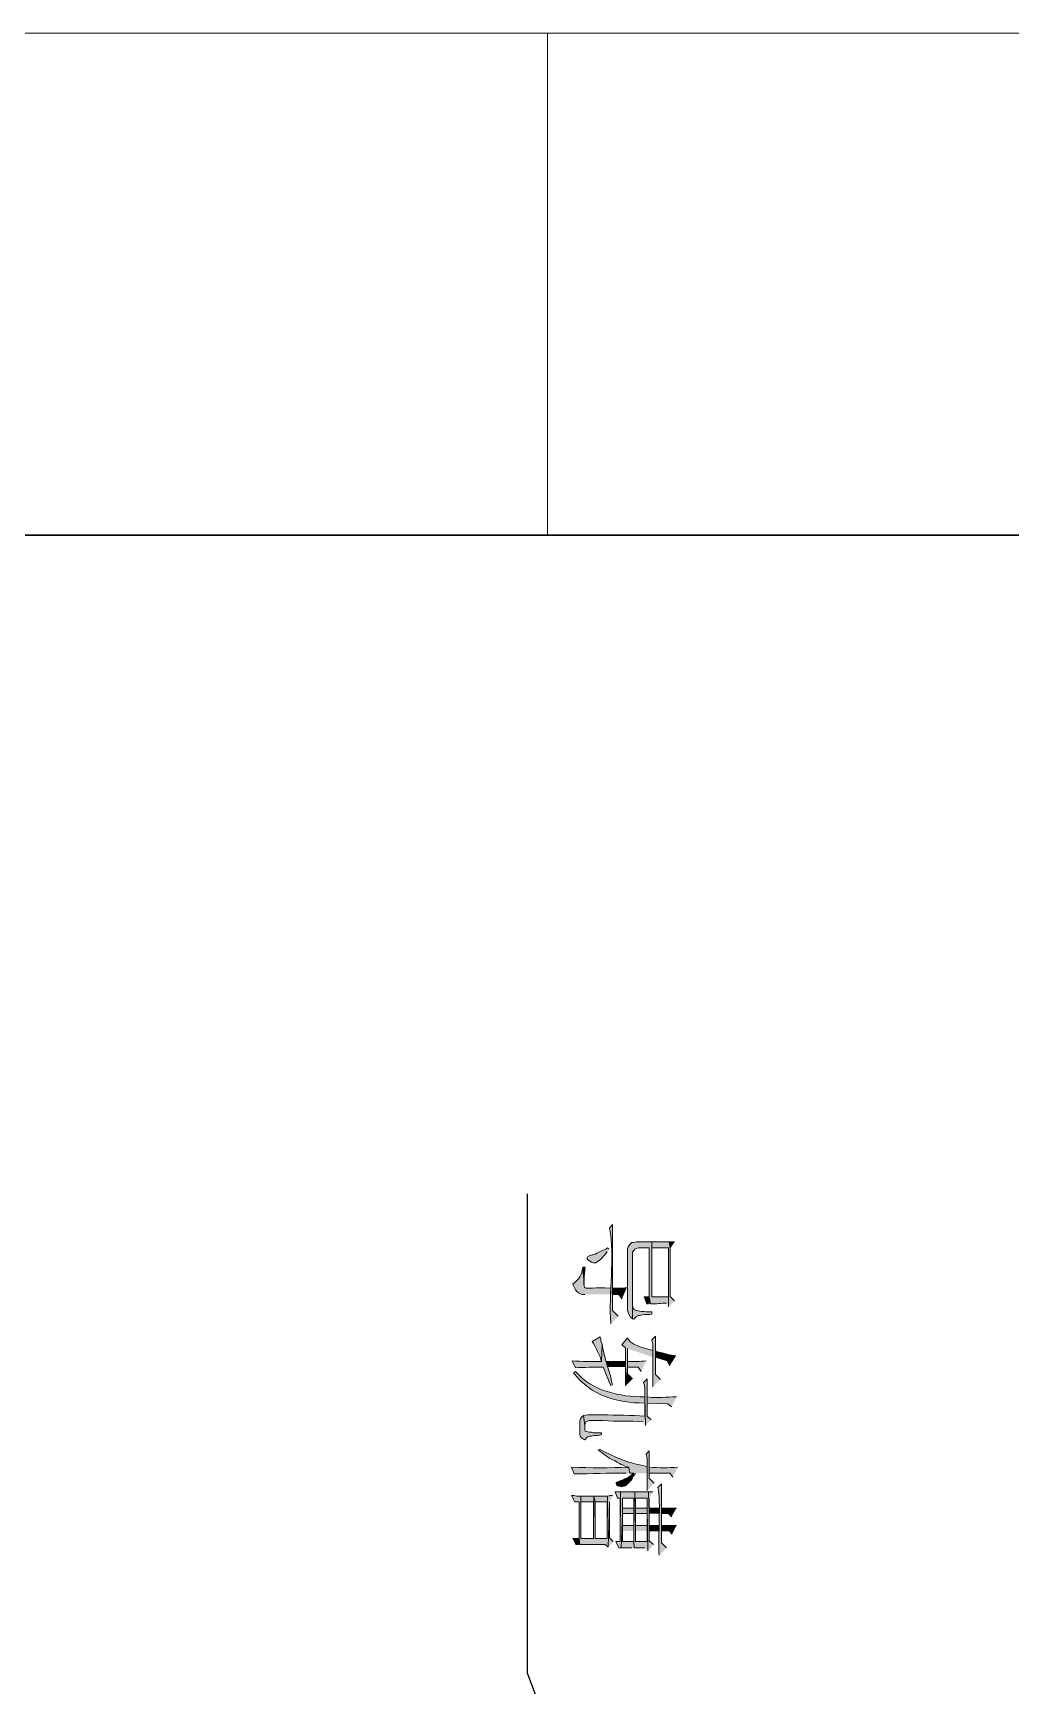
# Model space of a CAD drawing. Header units: inches. Extents: x 3 to 207, y 6 to 294.
# Drawn here: x 36.5 to 69.9, y 237.5 to 293.9 of the extents above; entities that cross this region are included whole.
import ezdxf

# ---------------------------------------------------------------- set-up
doc = ezdxf.new("R2010")
doc.units = ezdxf.units.IN
doc.header["$MEASUREMENT"] = 0
doc.layers.add('图层 1', color=7, linetype='Continuous')

msp = doc.modelspace()

# ---------------------------------------------------------------- hatches: boundary and pattern name
at = {"layer": '图层 1', "true_color": 0xffffff}
h = msp.add_hatch(color=7, dxfattribs=at)
edge = h.paths.add_edge_path()
edge.add_spline(control_points=[(56.473, 250.134), (56.473, 250.134), (56.282, 250.324), (56.282, 250.324), (56.282, 250.324), (56.282, 253.266), (56.282, 253.266), (56.282, 253.266), (56.176, 253.139), (56.176, 253.139), (56.369, 252.147), (56.145, 250.924), (56.219, 249.879)], knot_values=[0, 0, 0, 0, 0.352778, 0.352778, 0.352778, 0.705556, 0.705556, 0.705556, 1.058333, 1.058333, 1.058333, 1.411111, 1.411111, 1.411111, 1.411111], degree=3, periodic=0)
edge.add_line((56.219, 249.879), (56.473, 250.134))
h = msp.add_hatch(color=7, dxfattribs=at)
edge = h.paths.add_edge_path()
edge.add_spline(control_points=[(58.187, 250.451), (58.187, 250.451), (58.187, 250.79), (58.187, 250.79), (58.187, 250.79), (57.616, 250.79), (57.616, 250.79), (57.616, 250.79), (57.616, 252.674), (57.616, 252.674), (57.616, 252.674), (57.086, 252.674), (57.086, 252.674), (57.086, 252.674), (57.002, 252.652), (57.002, 252.652), (57.002, 252.652), (56.938, 252.652), (56.938, 252.652), (56.938, 252.652), (56.854, 252.568), (56.854, 252.568), (56.854, 252.568), (56.811, 252.504), (56.811, 252.504), (56.811, 252.504), (56.79, 252.441), (56.79, 252.441), (56.79, 252.441), (56.79, 250.345), (56.79, 250.345), (56.824, 250.238), (56.847, 250.103), (56.959, 250.049), (56.959, 250.049), (56.959, 252.314), (56.959, 252.314), (56.959, 252.314), (57.002, 252.377), (57.002, 252.377), (57.002, 252.377), (57.044, 252.42), (57.044, 252.42), (57.044, 252.42), (57.086, 252.441), (57.086, 252.441), (57.086, 252.441), (57.171, 252.462), (57.171, 252.462), (57.171, 252.462), (57.531, 252.462), (57.531, 252.462), (57.531, 252.462), (57.531, 250.79), (57.531, 250.79), (57.531, 250.79), (57.573, 250.557), (57.573, 250.557), (57.802, 250.543), (57.917, 250.581), (58.124, 250.578)], knot_values=[0, 0, 0, 0, 0.352778, 0.352778, 0.352778, 0.705556, 0.705556, 0.705556, 1.058333, 1.058333, 1.058333, 1.411111, 1.411111, 1.411111, 1.763889, 1.763889, 1.763889, 2.116667, 2.116667, 2.116667, 2.469444, 2.469444, 2.469444, 2.822222, 2.822222, 2.822222, 3.175, 3.175, 3.175, 3.527778, 3.527778, 3.527778, 3.880556, 3.880556, 3.880556, 4.233333, 4.233333, 4.233333, 4.586111, 4.586111, 4.586111, 4.938889, 4.938889, 4.938889, 5.291667, 5.291667, 5.291667, 5.644444, 5.644444, 5.644444, 5.997222, 5.997222, 5.997222, 6.35, 6.35, 6.35, 6.702778, 6.702778, 6.702778, 7.055556, 7.055556, 7.055556, 7.055556], degree=3, periodic=0)
edge.add_line((58.124, 250.578), (58.187, 250.451))
h = msp.add_hatch(color=7, dxfattribs=at)
edge = h.paths.add_edge_path()
edge.add_spline(control_points=[(58.399, 250.663), (58.399, 250.663), (58.251, 250.811), (58.251, 250.811), (58.251, 250.811), (58.251, 252.441), (58.251, 252.441), (58.251, 252.441), (58.208, 252.674), (58.208, 252.674), (58.011, 252.674), (57.813, 252.674), (57.616, 252.674), (57.616, 252.674), (57.616, 252.462), (57.616, 252.462), (57.616, 252.462), (58.187, 252.462), (58.187, 252.462), (58.187, 252.462), (58.187, 250.451), (58.187, 250.451)], knot_values=[0, 0, 0, 0, 0.352778, 0.352778, 0.352778, 0.705556, 0.705556, 0.705556, 1.058333, 1.058333, 1.058333, 1.411111, 1.411111, 1.411111, 1.763889, 1.763889, 1.763889, 2.116667, 2.116667, 2.116667, 2.469444, 2.469444, 2.469444, 2.469444], degree=3, periodic=0)
edge.add_line((58.187, 250.451), (58.399, 250.663))
for points in [[(58.399, 252.674), (58.208, 252.674), (58.251, 252.441)], [(57.573, 250.557), (57.531, 250.79), (57.362, 250.79), (57.446, 250.557), (57.51, 250.557)], [(57.912, 247.975), (57.743, 248.144), (57.743, 249.456), (57.616, 249.329), (57.637, 249.266), (57.658, 249.181), (57.658, 247.721)], [(56.727, 248.398), (56.727, 248.588), (56.07, 248.588), (56.113, 248.398)], [(56.959, 247.996), (56.79, 248.165), (56.79, 248.398), (56.727, 247.763)], [(57.594, 246.599), (57.467, 246.726), (57.467, 247.996), (57.341, 247.869), (57.362, 247.805), (57.383, 247.721), (57.383, 247.382), (57.404, 246.408)], [(57.7, 244.44), (57.531, 244.609), (57.531, 245.54), (57.425, 245.434), (57.467, 245.286), (57.467, 244.186)], [(56.557, 244.143), (56.367, 244.143), (56.452, 243.932), (56.536, 243.932), (56.536, 242.45)], [(57.658, 244.143), (57.51, 244.143), (57.531, 243.403), (57.531, 243.932)], [(56.303, 242.45), (56.176, 242.577), (56.176, 243.805), (56.134, 242.259)], [(57.002, 243.593), (56.621, 243.593), (56.621, 243.932), (56.621, 243.403), (57.002, 243.403), (57.002, 243)], [(57.002, 242.81), (57.002, 243.593), (57.002, 243), (56.621, 243), (56.621, 242.81)], [(57.467, 242.81), (57.467, 243), (57.065, 243), (57.065, 243.932), (57.065, 242.81)], [(57.467, 243.593), (57.065, 243.593), (57.065, 243.403), (57.467, 243.403), (57.467, 242.45)], [(57.87, 243.403), (57.87, 243.593), (57.531, 243.593), (57.531, 243.932), (57.531, 243.403)], [(55.16, 242.344), (55.139, 242.556), (54.928, 242.556), (55.033, 242.344), (55.118, 242.344)]]:
    msp.add_hatch(color=7, dxfattribs=at).paths.add_polyline_path(points)
h = msp.add_hatch(color=7, dxfattribs=at)
edge = h.paths.add_edge_path()
edge.add_spline(control_points=[(56.155, 252.42), (56.155, 252.42), (56.113, 252.462), (56.113, 252.462), (55.946, 252.353), (55.829, 252.332), (55.689, 252.25), (55.689, 252.25), (55.605, 252.229), (55.605, 252.229), (55.605, 252.229), (55.584, 252.229), (55.584, 252.229), (55.584, 252.229), (55.478, 252.187), (55.478, 252.187), (55.478, 252.187), (55.436, 252.165), (55.436, 252.165), (55.436, 252.165), (55.414, 252.123), (55.414, 252.123), (55.414, 252.123), (55.414, 252.081), (55.414, 252.081), (55.414, 252.081), (55.436, 252.06), (55.436, 252.06), (55.436, 252.06), (55.562, 251.975), (55.562, 251.975), (55.562, 251.975), (55.626, 251.954), (55.626, 251.954), (55.626, 251.954), (55.711, 251.954), (55.711, 251.954), (55.882, 252.06), (55.976, 252.169), (56.092, 252.335)], knot_values=[0, 0, 0, 0, 0.352778, 0.352778, 0.352778, 0.705556, 0.705556, 0.705556, 1.058333, 1.058333, 1.058333, 1.411111, 1.411111, 1.411111, 1.763889, 1.763889, 1.763889, 2.116667, 2.116667, 2.116667, 2.469444, 2.469444, 2.469444, 2.822222, 2.822222, 2.822222, 3.175, 3.175, 3.175, 3.527778, 3.527778, 3.527778, 3.880556, 3.880556, 3.880556, 4.233333, 4.233333, 4.233333, 4.586111, 4.586111, 4.586111, 4.586111], degree=3, periodic=0)
edge.add_line((56.092, 252.335), (56.155, 252.42))
h = msp.add_hatch(color=7, dxfattribs=at)
edge = h.paths.add_edge_path()
edge.add_spline(control_points=[(57.616, 250.197), (57.616, 250.197), (57.616, 250.282), (57.616, 250.282), (57.52, 250.278), (57.197, 250.295), (57.108, 250.324), (57.108, 250.324), (57.086, 250.324), (57.086, 250.324), (57.086, 250.324), (57.023, 250.366), (57.023, 250.366), (57.023, 250.366), (56.981, 250.409), (56.981, 250.409), (56.981, 250.409), (56.959, 250.493), (56.959, 250.493), (56.959, 250.493), (56.959, 252.229), (56.959, 252.229), (56.959, 252.229), (56.959, 250.049), (56.959, 250.049), (56.959, 250.049), (57.002, 250.028), (57.002, 250.028), (57.002, 250.028), (57.086, 250.112), (57.086, 250.112), (57.086, 250.112), (57.171, 250.155), (57.171, 250.155), (57.171, 250.155), (57.214, 250.155), (57.214, 250.155), (57.325, 250.193), (57.453, 250.2), (57.573, 250.197)], knot_values=[0, 0, 0, 0, 0.352778, 0.352778, 0.352778, 0.705556, 0.705556, 0.705556, 1.058333, 1.058333, 1.058333, 1.411111, 1.411111, 1.411111, 1.763889, 1.763889, 1.763889, 2.116667, 2.116667, 2.116667, 2.469444, 2.469444, 2.469444, 2.822222, 2.822222, 2.822222, 3.175, 3.175, 3.175, 3.527778, 3.527778, 3.527778, 3.880556, 3.880556, 3.880556, 4.233333, 4.233333, 4.233333, 4.586111, 4.586111, 4.586111, 4.586111], degree=3, periodic=0)
edge.add_line((57.573, 250.197), (57.616, 250.197))
h = msp.add_hatch(color=7, dxfattribs=at)
edge = h.paths.add_edge_path()
edge.add_spline(control_points=[(56.219, 250.874), (56.219, 250.874), (56.219, 251.086), (56.219, 251.086), (55.044, 251.163), (55.387, 250.818), (55.266, 251.806), (55.228, 251.546), (55.147, 251.381), (54.928, 251.234), (54.97, 251.057), (55.122, 250.847), (55.33, 250.874)], knot_values=[0, 0, 0, 0, 0.352778, 0.352778, 0.352778, 0.705556, 0.705556, 0.705556, 1.058333, 1.058333, 1.058333, 1.411111, 1.411111, 1.411111, 1.411111], degree=3, periodic=0)
edge.add_line((55.33, 250.874), (56.219, 250.874))
h = msp.add_hatch(color=7, dxfattribs=at)
edge = h.paths.add_edge_path()
edge.add_spline(control_points=[(55.351, 251.806), (55.351, 251.806), (55.266, 251.806), (55.266, 251.806), (55.266, 251.806), (55.308, 251.213), (55.308, 251.213), (55.302, 251.406), (55.317, 251.574), (55.351, 251.763)], knot_values=[0, 0, 0, 0, 0.352778, 0.352778, 0.352778, 0.705556, 0.705556, 0.705556, 1.058333, 1.058333, 1.058333, 1.058333], degree=3, periodic=0)
edge.add_line((55.351, 251.763), (55.351, 251.806))
h = msp.add_hatch(color=7, dxfattribs=at)
edge = h.paths.add_edge_path()
edge.add_spline(control_points=[(56.769, 251.107), (56.567, 251.077), (56.486, 251.087), (56.282, 251.086), (56.282, 251.086), (56.282, 250.874), (56.282, 250.874), (56.282, 250.874), (56.494, 250.874), (56.494, 250.874), (56.494, 250.874), (56.6, 250.726), (56.6, 250.726)], knot_values=[0, 0, 0, 0, 0.352778, 0.352778, 0.352778, 0.705556, 0.705556, 0.705556, 1.058333, 1.058333, 1.058333, 1.411111, 1.411111, 1.411111, 1.411111], degree=3, periodic=0)
edge.add_line((56.6, 250.726), (56.769, 251.107))
h = msp.add_hatch(color=7, dxfattribs=at)
edge = h.paths.add_edge_path()
edge.add_spline(control_points=[(56.282, 247.784), (56.213, 248.132), (55.982, 248.798), (55.922, 249.181), (55.922, 249.181), (55.901, 248.588), (55.901, 248.588), (55.567, 248.581), (55.237, 248.595), (54.906, 248.609), (54.906, 248.609), (55.012, 248.377), (55.012, 248.377), (55.341, 248.383), (55.621, 248.411), (55.965, 248.398), (55.965, 248.398), (56.219, 247.763), (56.219, 247.763)], knot_values=[0, 0, 0, 0, 0.352778, 0.352778, 0.352778, 0.705556, 0.705556, 0.705556, 1.058333, 1.058333, 1.058333, 1.411111, 1.411111, 1.411111, 1.763889, 1.763889, 1.763889, 2.116667, 2.116667, 2.116667, 2.116667], degree=3, periodic=0)
edge.add_line((56.219, 247.763), (56.282, 247.784))
h = msp.add_hatch(color=7, dxfattribs=at)
edge = h.paths.add_edge_path()
edge.add_spline(control_points=[(55.922, 249.181), (55.843, 249.358), (55.911, 249.35), (55.859, 249.435), (55.859, 249.435), (55.584, 249.266), (55.584, 249.266), (55.69, 249.113), (55.873, 248.765), (55.901, 248.588)], knot_values=[0, 0, 0, 0, 0.352778, 0.352778, 0.352778, 0.705556, 0.705556, 0.705556, 1.058333, 1.058333, 1.058333, 1.058333], degree=3, periodic=0)
edge.add_line((55.901, 248.588), (55.922, 249.181))
h = msp.add_hatch(color=7, dxfattribs=at)
edge = h.paths.add_edge_path()
edge.add_spline(control_points=[(57.658, 248.737), (57.658, 248.737), (57.658, 248.969), (57.658, 248.969), (57.482, 249.013), (57.3, 249.059), (57.129, 249.118), (57.129, 249.118), (57.108, 249.139), (57.108, 249.139), (57.108, 249.139), (57.002, 249.181), (57.002, 249.181), (57.002, 249.181), (56.875, 249.266), (56.875, 249.266), (56.875, 249.266), (56.833, 249.329), (56.833, 249.329), (56.833, 249.329), (56.79, 249.372), (56.79, 249.372), (56.79, 249.372), (56.79, 249.393), (56.79, 249.393), (56.79, 249.393), (56.6, 249.16), (56.6, 249.16), (56.6, 249.16), (56.727, 249.054), (56.727, 249.054), (56.727, 249.054), (56.727, 247.763), (56.727, 247.763), (56.727, 247.763), (56.79, 248.398), (56.79, 248.398), (56.79, 248.398), (56.79, 249.033), (56.79, 249.033)], knot_values=[0, 0, 0, 0, 0.352778, 0.352778, 0.352778, 0.705556, 0.705556, 0.705556, 1.058333, 1.058333, 1.058333, 1.411111, 1.411111, 1.411111, 1.763889, 1.763889, 1.763889, 2.116667, 2.116667, 2.116667, 2.469444, 2.469444, 2.469444, 2.822222, 2.822222, 2.822222, 3.175, 3.175, 3.175, 3.527778, 3.527778, 3.527778, 3.880556, 3.880556, 3.880556, 4.233333, 4.233333, 4.233333, 4.586111, 4.586111, 4.586111, 4.586111], degree=3, periodic=0)
edge.add_line((56.79, 249.033), (57.658, 248.737))
h = msp.add_hatch(color=7, dxfattribs=at)
edge = h.paths.add_edge_path()
edge.add_spline(control_points=[(57.425, 248.609), (57.191, 248.596), (57.036, 248.579), (56.79, 248.588), (56.79, 248.588), (56.79, 249.033), (56.79, 249.033), (56.79, 249.033), (56.79, 248.398), (56.79, 248.398), (56.79, 248.398), (57.15, 248.398), (57.15, 248.398), (57.15, 248.398), (57.256, 248.25), (57.256, 248.25)], knot_values=[0, 0, 0, 0, 0.352778, 0.352778, 0.352778, 0.705556, 0.705556, 0.705556, 1.058333, 1.058333, 1.058333, 1.411111, 1.411111, 1.411111, 1.763889, 1.763889, 1.763889, 1.763889], degree=3, periodic=0)
edge.add_line((57.256, 248.25), (57.425, 248.609))
h = msp.add_hatch(color=7, dxfattribs=at)
edge = h.paths.add_edge_path()
edge.add_spline(control_points=[(58.441, 248.779), (58.342, 248.791), (58.241, 248.808), (58.145, 248.842), (58.145, 248.842), (57.975, 248.885), (57.975, 248.885), (57.975, 248.885), (57.764, 248.927), (57.764, 248.927), (57.764, 248.927), (57.743, 248.948), (57.743, 248.948), (57.743, 248.948), (57.743, 248.737), (57.743, 248.737), (57.743, 248.737), (58.145, 248.609), (58.145, 248.609), (58.145, 248.609), (58.23, 248.44), (58.23, 248.44)], knot_values=[0, 0, 0, 0, 0.352778, 0.352778, 0.352778, 0.705556, 0.705556, 0.705556, 1.058333, 1.058333, 1.058333, 1.411111, 1.411111, 1.411111, 1.763889, 1.763889, 1.763889, 2.116667, 2.116667, 2.116667, 2.469444, 2.469444, 2.469444, 2.469444], degree=3, periodic=0)
edge.add_line((58.23, 248.44), (58.441, 248.779))
h = msp.add_hatch(color=7, dxfattribs=at)
edge = h.paths.add_edge_path()
edge.add_spline(control_points=[(57.383, 247.382), (56.532, 247.383), (55.594, 247.576), (55.012, 248.25), (55.012, 248.25), (54.949, 248.207), (54.949, 248.207), (55.567, 247.406), (56.406, 247.183), (57.383, 247.17), (57.383, 247.17), (57.383, 246.726), (57.383, 246.726)], knot_values=[0, 0, 0, 0, 0.352778, 0.352778, 0.352778, 0.705556, 0.705556, 0.705556, 1.058333, 1.058333, 1.058333, 1.411111, 1.411111, 1.411111, 1.411111], degree=3, periodic=0)
edge.add_line((57.383, 246.726), (57.383, 247.382))
h = msp.add_hatch(color=7, dxfattribs=at)
edge = h.paths.add_edge_path()
edge.add_spline(control_points=[(57.404, 246.408), (57.404, 246.408), (57.383, 247.382), (57.383, 247.382), (57.383, 247.382), (57.383, 246.726), (57.383, 246.726), (56.936, 246.754), (56.398, 246.763), (55.944, 246.768), (55.771, 246.756), (55.446, 246.792), (55.287, 246.747), (55.287, 246.747), (55.33, 246.408), (55.33, 246.408), (55.33, 246.408), (55.351, 246.472), (55.351, 246.472), (55.351, 246.472), (55.372, 246.535), (55.372, 246.535), (55.534, 246.587), (55.422, 246.578), (55.584, 246.578), (55.711, 246.578), (55.838, 246.578), (55.965, 246.578), (56.414, 246.533), (56.849, 246.574), (57.319, 246.535)], knot_values=[0, 0, 0, 0, 0.352778, 0.352778, 0.352778, 0.705556, 0.705556, 0.705556, 1.058333, 1.058333, 1.058333, 1.411111, 1.411111, 1.411111, 1.763889, 1.763889, 1.763889, 2.116667, 2.116667, 2.116667, 2.469444, 2.469444, 2.469444, 2.822222, 2.822222, 2.822222, 3.175, 3.175, 3.175, 3.527778, 3.527778, 3.527778, 3.527778], degree=3, periodic=0)
edge.add_line((57.319, 246.535), (57.404, 246.408))
h = msp.add_hatch(color=7, dxfattribs=at)
edge = h.paths.add_edge_path()
edge.add_spline(control_points=[(58.462, 247.382), (58.096, 247.386), (57.86, 247.328), (57.467, 247.382), (57.467, 247.382), (57.467, 247.17), (57.467, 247.17), (57.467, 247.17), (58.166, 247.149), (58.166, 247.149), (58.166, 247.149), (58.293, 247.043), (58.293, 247.043)], knot_values=[0, 0, 0, 0, 0.352778, 0.352778, 0.352778, 0.705556, 0.705556, 0.705556, 1.058333, 1.058333, 1.058333, 1.411111, 1.411111, 1.411111, 1.411111], degree=3, periodic=0)
edge.add_line((58.293, 247.043), (58.462, 247.382))
h = msp.add_hatch(color=7, dxfattribs=at)
edge = h.paths.add_edge_path()
edge.add_spline(control_points=[(55.901, 246.091), (55.901, 246.091), (55.901, 246.154), (55.901, 246.154), (55.901, 246.154), (55.626, 246.154), (55.626, 246.154), (55.626, 246.154), (55.562, 246.175), (55.562, 246.175), (55.562, 246.175), (55.478, 246.175), (55.478, 246.175), (55.478, 246.175), (55.351, 246.218), (55.351, 246.218), (55.351, 246.218), (55.33, 246.281), (55.33, 246.281), (55.33, 246.281), (55.33, 246.408), (55.33, 246.408), (55.33, 246.408), (55.287, 246.747), (55.287, 246.747), (55.19, 246.665), (55.166, 246.609), (55.16, 246.472), (55.16, 246.472), (55.16, 246.112), (55.16, 246.112), (55.16, 246.112), (55.181, 246.048), (55.181, 246.048), (55.181, 246.048), (55.224, 245.985), (55.224, 245.985), (55.224, 245.985), (55.287, 245.943), (55.287, 245.943), (55.287, 245.943), (55.33, 245.921), (55.33, 245.921), (55.33, 245.921), (55.414, 246.006), (55.414, 246.006), (55.414, 246.006), (55.499, 246.048), (55.499, 246.048), (55.499, 246.048), (55.562, 246.048), (55.562, 246.048), (55.562, 246.048), (55.647, 246.07), (55.647, 246.07), (55.647, 246.07), (55.795, 246.07), (55.795, 246.07), (55.795, 246.07), (55.88, 246.091), (55.88, 246.091)], knot_values=[0, 0, 0, 0, 0.352778, 0.352778, 0.352778, 0.705556, 0.705556, 0.705556, 1.058333, 1.058333, 1.058333, 1.411111, 1.411111, 1.411111, 1.763889, 1.763889, 1.763889, 2.116667, 2.116667, 2.116667, 2.469444, 2.469444, 2.469444, 2.822222, 2.822222, 2.822222, 3.175, 3.175, 3.175, 3.527778, 3.527778, 3.527778, 3.880556, 3.880556, 3.880556, 4.233333, 4.233333, 4.233333, 4.586111, 4.586111, 4.586111, 4.938889, 4.938889, 4.938889, 5.291667, 5.291667, 5.291667, 5.644444, 5.644444, 5.644444, 5.997222, 5.997222, 5.997222, 6.35, 6.35, 6.35, 6.702778, 6.702778, 6.702778, 7.055556, 7.055556, 7.055556, 7.055556], degree=3, periodic=0)
edge.add_line((55.88, 246.091), (55.901, 246.091))
h = msp.add_hatch(color=7, dxfattribs=at)
edge = h.paths.add_edge_path()
edge.add_spline(control_points=[(57.467, 244.778), (57.467, 244.778), (57.467, 245.011), (57.467, 245.011), (56.884, 245.105), (56.381, 245.312), (55.859, 245.583), (55.859, 245.583), (55.859, 245.604), (55.859, 245.604), (55.859, 245.604), (55.795, 245.562), (55.795, 245.562), (55.977, 245.454), (56.111, 245.309), (56.303, 245.223), (56.303, 245.223), (56.367, 245.202), (56.367, 245.202), (56.367, 245.202), (56.43, 245.159), (56.43, 245.159), (56.43, 245.159), (56.515, 245.117), (56.515, 245.117), (56.515, 245.117), (56.578, 245.075), (56.578, 245.075), (56.578, 245.075), (56.642, 245.054), (56.642, 245.054), (56.642, 245.054), (56.727, 245.011), (56.727, 245.011), (56.727, 245.011), (56.811, 244.99), (56.811, 244.99), (56.811, 244.99), (56.833, 244.969), (56.833, 244.969), (56.833, 244.969), (56.875, 244.778), (56.875, 244.778), (56.875, 244.778), (57.002, 244.778), (57.002, 244.778), (57.002, 244.778), (57.023, 244.694), (57.023, 244.694), (57.023, 244.694), (57.065, 244.778), (57.065, 244.778)], knot_values=[0, 0, 0, 0, 0.352778, 0.352778, 0.352778, 0.705556, 0.705556, 0.705556, 1.058333, 1.058333, 1.058333, 1.411111, 1.411111, 1.411111, 1.763889, 1.763889, 1.763889, 2.116667, 2.116667, 2.116667, 2.469444, 2.469444, 2.469444, 2.822222, 2.822222, 2.822222, 3.175, 3.175, 3.175, 3.527778, 3.527778, 3.527778, 3.880556, 3.880556, 3.880556, 4.233333, 4.233333, 4.233333, 4.586111, 4.586111, 4.586111, 4.938889, 4.938889, 4.938889, 5.291667, 5.291667, 5.291667, 5.644444, 5.644444, 5.644444, 5.997222, 5.997222, 5.997222, 5.997222], degree=3, periodic=0)
edge.add_line((57.065, 244.778), (57.467, 244.778))
h = msp.add_hatch(color=7, dxfattribs=at)
edge = h.paths.add_edge_path()
edge.add_spline(control_points=[(56.875, 244.778), (56.875, 244.778), (56.833, 244.969), (56.833, 244.969), (56.178, 244.976), (55.534, 244.951), (54.885, 244.99), (54.885, 244.99), (54.97, 244.757), (54.97, 244.757), (55.563, 244.76), (56.151, 244.794), (56.748, 244.778)], knot_values=[0, 0, 0, 0, 0.352778, 0.352778, 0.352778, 0.705556, 0.705556, 0.705556, 1.058333, 1.058333, 1.058333, 1.411111, 1.411111, 1.411111, 1.411111], degree=3, periodic=0)
edge.add_line((56.748, 244.778), (56.875, 244.778))
h = msp.add_hatch(color=7, dxfattribs=at)
edge = h.paths.add_edge_path()
edge.add_spline(control_points=[(57.023, 244.694), (57.023, 244.694), (57.002, 244.778), (57.002, 244.778), (56.718, 244.548), (56.682, 244.596), (56.409, 244.461), (56.409, 244.461), (56.409, 244.419), (56.409, 244.419), (56.409, 244.419), (56.43, 244.376), (56.43, 244.376), (56.43, 244.376), (56.452, 244.355), (56.452, 244.355), (56.452, 244.355), (56.515, 244.334), (56.515, 244.334), (56.515, 244.334), (56.578, 244.313), (56.578, 244.313), (56.578, 244.313), (56.663, 244.334), (56.663, 244.334), (56.663, 244.334), (56.727, 244.355), (56.727, 244.355), (56.727, 244.355), (56.917, 244.546), (56.917, 244.546), (56.917, 244.546), (56.959, 244.609), (56.959, 244.609)], knot_values=[0, 0, 0, 0, 0.352778, 0.352778, 0.352778, 0.705556, 0.705556, 0.705556, 1.058333, 1.058333, 1.058333, 1.411111, 1.411111, 1.411111, 1.763889, 1.763889, 1.763889, 2.116667, 2.116667, 2.116667, 2.469444, 2.469444, 2.469444, 2.822222, 2.822222, 2.822222, 3.175, 3.175, 3.175, 3.527778, 3.527778, 3.527778, 3.880556, 3.880556, 3.880556, 3.880556], degree=3, periodic=0)
edge.add_line((56.959, 244.609), (57.023, 244.694))
h = msp.add_hatch(color=7, dxfattribs=at)
edge = h.paths.add_edge_path()
edge.add_spline(control_points=[(58.505, 244.99), (58.179, 244.95), (57.864, 244.976), (57.531, 244.969), (57.531, 244.969), (57.531, 244.778), (57.531, 244.778), (57.531, 244.778), (58.23, 244.778), (58.23, 244.778), (58.23, 244.778), (58.335, 244.651), (58.335, 244.651)], knot_values=[0, 0, 0, 0, 0.352778, 0.352778, 0.352778, 0.705556, 0.705556, 0.705556, 1.058333, 1.058333, 1.058333, 1.411111, 1.411111, 1.411111, 1.411111], degree=3, periodic=0)
edge.add_line((58.335, 244.651), (58.505, 244.99))
h = msp.add_hatch(color=7, dxfattribs=at)
edge = h.paths.add_edge_path()
edge.add_spline(control_points=[(57.489, 242.133), (57.489, 242.133), (57.467, 243.593), (57.467, 243.593), (57.467, 243.593), (57.467, 242.45), (57.467, 242.45), (57.467, 242.45), (57.065, 242.45), (57.065, 242.45), (57.065, 242.45), (57.065, 242.81), (57.065, 242.81), (57.065, 242.81), (57.044, 244.143), (57.044, 244.143), (56.882, 244.143), (56.72, 244.143), (56.557, 244.143), (56.557, 244.143), (56.536, 242.45), (56.536, 242.45), (56.536, 242.45), (56.388, 242.45), (56.388, 242.45), (56.388, 242.45), (56.494, 242.238), (56.494, 242.238), (56.494, 242.238), (56.578, 242.238), (56.578, 242.238), (56.578, 242.238), (56.621, 243.403), (56.621, 243.403), (56.621, 243.403), (56.621, 243.932), (56.621, 243.932), (56.621, 243.932), (57.002, 243.932), (57.002, 243.932), (57.002, 243.932), (57.002, 242.45), (57.002, 242.45), (57.002, 242.45), (57.023, 242.238), (57.023, 242.238), (57.023, 242.238), (57.383, 242.238), (57.383, 242.238)], knot_values=[0, 0, 0, 0, 0.352778, 0.352778, 0.352778, 0.705556, 0.705556, 0.705556, 1.058333, 1.058333, 1.058333, 1.411111, 1.411111, 1.411111, 1.763889, 1.763889, 1.763889, 2.116667, 2.116667, 2.116667, 2.469444, 2.469444, 2.469444, 2.822222, 2.822222, 2.822222, 3.175, 3.175, 3.175, 3.527778, 3.527778, 3.527778, 3.880556, 3.880556, 3.880556, 4.233333, 4.233333, 4.233333, 4.586111, 4.586111, 4.586111, 4.938889, 4.938889, 4.938889, 5.291667, 5.291667, 5.291667, 5.644444, 5.644444, 5.644444, 5.644444], degree=3, periodic=0)
edge.add_line((57.383, 242.238), (57.489, 242.133))
h = msp.add_hatch(color=7, dxfattribs=at)
edge = h.paths.add_edge_path()
edge.add_spline(control_points=[(57.679, 242.344), (57.679, 242.344), (57.531, 242.471), (57.531, 242.471), (57.531, 242.471), (57.531, 243.403), (57.531, 243.403), (57.531, 243.403), (57.51, 244.143), (57.51, 244.143), (57.355, 244.143), (57.199, 244.143), (57.044, 244.143), (57.044, 244.143), (57.065, 242.81), (57.065, 242.81), (57.065, 242.81), (57.065, 243.932), (57.065, 243.932), (57.065, 243.932), (57.467, 243.932), (57.467, 243.932), (57.467, 243.932), (57.467, 243.593), (57.467, 243.593), (57.467, 243.593), (57.489, 242.133), (57.489, 242.133)], knot_values=[0, 0, 0, 0, 0.352778, 0.352778, 0.352778, 0.705556, 0.705556, 0.705556, 1.058333, 1.058333, 1.058333, 1.411111, 1.411111, 1.411111, 1.763889, 1.763889, 1.763889, 2.116667, 2.116667, 2.116667, 2.469444, 2.469444, 2.469444, 2.822222, 2.822222, 2.822222, 3.175, 3.175, 3.175, 3.175], degree=3, periodic=0)
edge.add_line((57.489, 242.133), (57.679, 242.344))
h = msp.add_hatch(color=7, dxfattribs=at)
edge = h.paths.add_edge_path()
edge.add_spline(control_points=[(58.124, 242.238), (58.124, 242.238), (57.954, 242.408), (57.954, 242.408), (57.954, 242.408), (57.954, 244.419), (57.954, 244.419), (57.954, 244.419), (57.827, 244.292), (57.827, 244.292), (57.94, 243.866), (57.819, 242.429), (57.87, 241.984)], knot_values=[0, 0, 0, 0, 0.352778, 0.352778, 0.352778, 0.705556, 0.705556, 0.705556, 1.058333, 1.058333, 1.058333, 1.411111, 1.411111, 1.411111, 1.411111], degree=3, periodic=0)
edge.add_line((57.87, 241.984), (58.124, 242.238))
h = msp.add_hatch(color=7, dxfattribs=at)
edge = h.paths.add_edge_path()
edge.add_spline(control_points=[(56.282, 244.016), (56.282, 244.016), (56.197, 244.016), (56.197, 244.016), (56.197, 244.016), (56.113, 243.995), (56.113, 243.995), (56.113, 243.995), (56.092, 242.556), (56.092, 242.556), (56.092, 242.556), (55.689, 242.556), (55.689, 242.556), (55.689, 242.556), (55.689, 243.805), (55.689, 243.805), (55.689, 243.805), (55.647, 243.995), (55.647, 243.995), (55.647, 243.995), (55.626, 242.556), (55.626, 242.556), (55.626, 242.556), (55.203, 242.556), (55.203, 242.556), (55.203, 242.556), (55.203, 243.995), (55.203, 243.995), (55.203, 243.995), (55.055, 243.995), (55.055, 243.995), (55.055, 243.995), (54.97, 244.016), (54.97, 244.016), (54.97, 244.016), (54.885, 244.016), (54.885, 244.016), (54.885, 244.016), (54.991, 243.805), (54.991, 243.805), (54.991, 243.805), (55.139, 243.805), (55.139, 243.805), (55.139, 243.805), (55.139, 242.556), (55.139, 242.556), (55.139, 242.556), (55.16, 242.344), (55.16, 242.344), (55.28, 242.344), (55.4, 242.344), (55.52, 242.344), (55.52, 242.344), (56.028, 242.344), (56.028, 242.344), (56.028, 242.344), (56.134, 242.259), (56.134, 242.259), (56.134, 242.259), (56.176, 243.805), (56.176, 243.805)], knot_values=[0, 0, 0, 0, 0.352778, 0.352778, 0.352778, 0.705556, 0.705556, 0.705556, 1.058333, 1.058333, 1.058333, 1.411111, 1.411111, 1.411111, 1.763889, 1.763889, 1.763889, 2.116667, 2.116667, 2.116667, 2.469444, 2.469444, 2.469444, 2.822222, 2.822222, 2.822222, 3.175, 3.175, 3.175, 3.527778, 3.527778, 3.527778, 3.880556, 3.880556, 3.880556, 4.233333, 4.233333, 4.233333, 4.586111, 4.586111, 4.586111, 4.938889, 4.938889, 4.938889, 5.291667, 5.291667, 5.291667, 5.644444, 5.644444, 5.644444, 5.997222, 5.997222, 5.997222, 6.35, 6.35, 6.35, 6.702778, 6.702778, 6.702778, 7.055556, 7.055556, 7.055556, 7.055556], degree=3, periodic=0)
edge.add_line((56.176, 243.805), (56.282, 244.016))
h = msp.add_hatch(color=7, dxfattribs=at)
edge = h.paths.add_edge_path()
edge.add_spline(control_points=[(55.647, 243.995), (55.499, 243.995), (55.351, 243.995), (55.203, 243.995), (55.203, 243.995), (55.203, 243.805), (55.203, 243.805), (55.203, 243.805), (55.626, 243.805), (55.626, 243.805), (55.626, 243.805), (55.626, 242.556), (55.626, 242.556)], knot_values=[0, 0, 0, 0, 0.352778, 0.352778, 0.352778, 0.705556, 0.705556, 0.705556, 1.058333, 1.058333, 1.058333, 1.411111, 1.411111, 1.411111, 1.411111], degree=3, periodic=0)
edge.add_line((55.626, 242.556), (55.647, 243.995))
h = msp.add_hatch(color=7, dxfattribs=at)
edge = h.paths.add_edge_path()
edge.add_spline(control_points=[(56.113, 243.995), (55.958, 243.995), (55.802, 243.995), (55.647, 243.995), (55.647, 243.995), (55.689, 243.805), (55.689, 243.805), (55.689, 243.805), (56.092, 243.805), (56.092, 243.805), (56.092, 243.805), (56.092, 242.556), (56.092, 242.556)], knot_values=[0, 0, 0, 0, 0.352778, 0.352778, 0.352778, 0.705556, 0.705556, 0.705556, 1.058333, 1.058333, 1.058333, 1.411111, 1.411111, 1.411111, 1.411111], degree=3, periodic=0)
edge.add_line((56.092, 242.556), (56.113, 243.995))
h = msp.add_hatch(color=7, dxfattribs=at)
edge = h.paths.add_edge_path()
edge.add_spline(control_points=[(58.462, 243.593), (58.293, 243.593), (58.124, 243.593), (57.954, 243.593), (57.954, 243.593), (57.954, 243.403), (57.954, 243.403), (57.954, 243.403), (58.187, 243.403), (58.187, 243.403), (58.187, 243.403), (58.293, 243.297), (58.293, 243.297)], knot_values=[0, 0, 0, 0, 0.352778, 0.352778, 0.352778, 0.705556, 0.705556, 0.705556, 1.058333, 1.058333, 1.058333, 1.411111, 1.411111, 1.411111, 1.411111], degree=3, periodic=0)
edge.add_line((58.293, 243.297), (58.462, 243.593))
h = msp.add_hatch(color=7, dxfattribs=at)
edge = h.paths.add_edge_path()
edge.add_spline(control_points=[(57.023, 242.238), (57.023, 242.238), (57.002, 242.45), (57.002, 242.45), (57.002, 242.45), (56.621, 242.45), (56.621, 242.45), (56.621, 242.45), (56.621, 243.403), (56.621, 243.403), (56.621, 243.403), (56.578, 242.238), (56.578, 242.238), (56.699, 242.238), (56.818, 242.238), (56.938, 242.238)], knot_values=[0, 0, 0, 0, 0.352778, 0.352778, 0.352778, 0.705556, 0.705556, 0.705556, 1.058333, 1.058333, 1.058333, 1.411111, 1.411111, 1.411111, 1.763889, 1.763889, 1.763889, 1.763889], degree=3, periodic=0)
edge.add_line((56.938, 242.238), (57.023, 242.238))
h = msp.add_hatch(color=7, dxfattribs=at)
h.dxf.hatch_style = 2
h.paths.add_polyline_path([(57.531, 242.81), (57.87, 242.81), (57.87, 243), (57.531, 243)])
h = msp.add_hatch(color=7, dxfattribs=at)
edge = h.paths.add_edge_path()
edge.add_spline(control_points=[(58.462, 243), (58.293, 243), (58.124, 243), (57.954, 243), (57.954, 243), (57.954, 242.81), (57.954, 242.81), (57.954, 242.81), (58.208, 242.81), (58.208, 242.81), (58.208, 242.81), (58.314, 242.704), (58.314, 242.704)], knot_values=[0, 0, 0, 0, 0.352778, 0.352778, 0.352778, 0.705556, 0.705556, 0.705556, 1.058333, 1.058333, 1.058333, 1.411111, 1.411111, 1.411111, 1.411111], degree=3, periodic=0)
edge.add_line((58.314, 242.704), (58.462, 243))

# ---------------------------------------------------------------- linework, layer by layer
at = {"layer": '图层 1', "color": 7, "lineweight": 15, "true_color": 0xffffff}
for points in [[(206.777, 5.934), (206.777, 293.885), (3.154, 293.885)], [(54.06, 276.761), (54.06, 293.885)]]:
    msp.add_lwpolyline(points, dxfattribs=at)
at = {"layer": '图层 1', "color": 7, "lineweight": 30, "true_color": 0xffffff}
msp.add_lwpolyline([(6.562, 276.761), (203.369, 276.761), (203.369, 9.342)], dxfattribs=at)
at = {"layer": '图层 1', "color": 7, "lineweight": 25, "true_color": 0xffffff}
msp.add_lwpolyline([(69.046, 196.18), (53.382, 237.963), (53.382, 254.303)], dxfattribs=at)
at = {"layer": '图层 1', "lineweight": 0}
for points in [[(58.399, 252.674), (58.208, 252.674), (58.251, 252.441)], [(57.573, 250.557), (57.531, 250.79), (57.362, 250.79), (57.446, 250.557), (57.51, 250.557)], [(57.912, 247.975), (57.743, 248.144), (57.743, 249.456), (57.616, 249.329), (57.637, 249.266), (57.658, 249.181), (57.658, 247.721)], [(56.727, 248.398), (56.727, 248.588), (56.07, 248.588), (56.113, 248.398)], [(56.959, 247.996), (56.79, 248.165), (56.79, 248.398), (56.727, 247.763)], [(57.594, 246.599), (57.467, 246.726), (57.467, 247.996), (57.341, 247.869), (57.362, 247.805), (57.383, 247.721), (57.383, 247.382), (57.404, 246.408)], [(57.7, 244.44), (57.531, 244.609), (57.531, 245.54), (57.425, 245.434), (57.467, 245.286), (57.467, 244.186)], [(56.557, 244.143), (56.367, 244.143), (56.452, 243.932), (56.536, 243.932), (56.536, 242.45)], [(57.658, 244.143), (57.51, 244.143), (57.531, 243.403), (57.531, 243.932)], [(56.303, 242.45), (56.176, 242.577), (56.176, 243.805), (56.134, 242.259)], [(57.002, 243.593), (56.621, 243.593), (56.621, 243.932), (56.621, 243.403), (57.002, 243.403), (57.002, 243)], [(57.002, 242.81), (57.002, 243.593), (57.002, 243), (56.621, 243), (56.621, 242.81)], [(57.467, 242.81), (57.467, 243), (57.065, 243), (57.065, 243.932), (57.065, 242.81)], [(57.467, 243.593), (57.065, 243.593), (57.065, 243.403), (57.467, 243.403), (57.467, 242.45)], [(57.87, 243.403), (57.87, 243.593), (57.531, 243.593), (57.531, 243.932), (57.531, 243.403)], [(57.531, 242.81), (57.87, 242.81), (57.87, 243), (57.531, 243), (57.531, 242.81)], [(55.16, 242.344), (55.139, 242.556), (54.928, 242.556), (55.033, 242.344), (55.118, 242.344)]]:
    msp.add_lwpolyline(points, dxfattribs=at)
for points, knots in [([(56.473, 250.134), (56.473, 250.134), (56.282, 250.324), (56.282, 250.324), (56.282, 250.324), (56.282, 253.266), (56.282, 253.266), (56.282, 253.266), (56.176, 253.139), (56.176, 253.139), (56.369, 252.147), (56.145, 250.924), (56.219, 249.879)], [0, 0, 0, 0, 1, 1, 1, 2, 2, 2, 3, 3, 3, 4, 4, 4, 4]), ([(58.187, 250.451), (58.187, 250.451), (58.187, 250.79), (58.187, 250.79), (58.187, 250.79), (57.616, 250.79), (57.616, 250.79), (57.616, 250.79), (57.616, 252.674), (57.616, 252.674), (57.616, 252.674), (57.086, 252.674), (57.086, 252.674), (57.086, 252.674), (57.002, 252.652), (57.002, 252.652), (57.002, 252.652), (56.938, 252.652), (56.938, 252.652), (56.938, 252.652), (56.854, 252.568), (56.854, 252.568), (56.854, 252.568), (56.811, 252.504), (56.811, 252.504), (56.811, 252.504), (56.79, 252.441), (56.79, 252.441), (56.79, 252.441), (56.79, 250.345), (56.79, 250.345), (56.824, 250.238), (56.847, 250.103), (56.959, 250.049), (56.959, 250.049), (56.959, 252.314), (56.959, 252.314), (56.959, 252.314), (57.002, 252.377), (57.002, 252.377), (57.002, 252.377), (57.044, 252.42), (57.044, 252.42), (57.044, 252.42), (57.086, 252.441), (57.086, 252.441), (57.086, 252.441), (57.171, 252.462), (57.171, 252.462), (57.171, 252.462), (57.531, 252.462), (57.531, 252.462), (57.531, 252.462), (57.531, 250.79), (57.531, 250.79), (57.531, 250.79), (57.573, 250.557), (57.573, 250.557), (57.802, 250.543), (57.917, 250.581), (58.124, 250.578)], [0, 0, 0, 0, 1, 1, 1, 2, 2, 2, 3, 3, 3, 4, 4, 4, 5, 5, 5, 6, 6, 6, 7, 7, 7, 8, 8, 8, 9, 9, 9, 10, 10, 10, 11, 11, 11, 12, 12, 12, 13, 13, 13, 14, 14, 14, 15, 15, 15, 16, 16, 16, 17, 17, 17, 18, 18, 18, 19, 19, 19, 20, 20, 20, 20]), ([(58.399, 250.663), (58.399, 250.663), (58.251, 250.811), (58.251, 250.811), (58.251, 250.811), (58.251, 252.441), (58.251, 252.441), (58.251, 252.441), (58.208, 252.674), (58.208, 252.674), (58.011, 252.674), (57.813, 252.674), (57.616, 252.674), (57.616, 252.674), (57.616, 252.462), (57.616, 252.462), (57.616, 252.462), (58.187, 252.462), (58.187, 252.462), (58.187, 252.462), (58.187, 250.451), (58.187, 250.451)], [0, 0, 0, 0, 1, 1, 1, 2, 2, 2, 3, 3, 3, 4, 4, 4, 5, 5, 5, 6, 6, 6, 7, 7, 7, 7]), ([(56.155, 252.42), (56.155, 252.42), (56.113, 252.462), (56.113, 252.462), (55.946, 252.353), (55.829, 252.332), (55.689, 252.25), (55.689, 252.25), (55.605, 252.229), (55.605, 252.229), (55.605, 252.229), (55.584, 252.229), (55.584, 252.229), (55.584, 252.229), (55.478, 252.187), (55.478, 252.187), (55.478, 252.187), (55.436, 252.165), (55.436, 252.165), (55.436, 252.165), (55.414, 252.123), (55.414, 252.123), (55.414, 252.123), (55.414, 252.081), (55.414, 252.081), (55.414, 252.081), (55.436, 252.06), (55.436, 252.06), (55.436, 252.06), (55.562, 251.975), (55.562, 251.975), (55.562, 251.975), (55.626, 251.954), (55.626, 251.954), (55.626, 251.954), (55.711, 251.954), (55.711, 251.954), (55.882, 252.06), (55.976, 252.169), (56.092, 252.335)], [0, 0, 0, 0, 1, 1, 1, 2, 2, 2, 3, 3, 3, 4, 4, 4, 5, 5, 5, 6, 6, 6, 7, 7, 7, 8, 8, 8, 9, 9, 9, 10, 10, 10, 11, 11, 11, 12, 12, 12, 13, 13, 13, 13]), ([(57.616, 250.197), (57.616, 250.197), (57.616, 250.282), (57.616, 250.282), (57.52, 250.278), (57.197, 250.295), (57.108, 250.324), (57.108, 250.324), (57.086, 250.324), (57.086, 250.324), (57.086, 250.324), (57.023, 250.366), (57.023, 250.366), (57.023, 250.366), (56.981, 250.409), (56.981, 250.409), (56.981, 250.409), (56.959, 250.493), (56.959, 250.493), (56.959, 250.493), (56.959, 252.229), (56.959, 252.229), (56.959, 252.229), (56.959, 250.049), (56.959, 250.049), (56.959, 250.049), (57.002, 250.028), (57.002, 250.028), (57.002, 250.028), (57.086, 250.112), (57.086, 250.112), (57.086, 250.112), (57.171, 250.155), (57.171, 250.155), (57.171, 250.155), (57.214, 250.155), (57.214, 250.155), (57.325, 250.193), (57.453, 250.2), (57.573, 250.197)], [0, 0, 0, 0, 1, 1, 1, 2, 2, 2, 3, 3, 3, 4, 4, 4, 5, 5, 5, 6, 6, 6, 7, 7, 7, 8, 8, 8, 9, 9, 9, 10, 10, 10, 11, 11, 11, 12, 12, 12, 13, 13, 13, 13]), ([(56.219, 250.874), (56.219, 250.874), (56.219, 251.086), (56.219, 251.086), (55.044, 251.163), (55.387, 250.818), (55.266, 251.806), (55.228, 251.546), (55.147, 251.381), (54.928, 251.234), (54.97, 251.057), (55.122, 250.847), (55.33, 250.874)], [0, 0, 0, 0, 1, 1, 1, 2, 2, 2, 3, 3, 3, 4, 4, 4, 4]), ([(55.351, 251.806), (55.351, 251.806), (55.266, 251.806), (55.266, 251.806), (55.266, 251.806), (55.308, 251.213), (55.308, 251.213), (55.302, 251.406), (55.317, 251.574), (55.351, 251.763)], [0, 0, 0, 0, 1, 1, 1, 2, 2, 2, 3, 3, 3, 3]), ([(56.769, 251.107), (56.567, 251.077), (56.486, 251.087), (56.282, 251.086), (56.282, 251.086), (56.282, 250.874), (56.282, 250.874), (56.282, 250.874), (56.494, 250.874), (56.494, 250.874), (56.494, 250.874), (56.6, 250.726), (56.6, 250.726)], [0, 0, 0, 0, 1, 1, 1, 2, 2, 2, 3, 3, 3, 4, 4, 4, 4]), ([(56.282, 247.784), (56.213, 248.132), (55.982, 248.798), (55.922, 249.181), (55.922, 249.181), (55.901, 248.588), (55.901, 248.588), (55.567, 248.581), (55.237, 248.595), (54.906, 248.609), (54.906, 248.609), (55.012, 248.377), (55.012, 248.377), (55.341, 248.383), (55.621, 248.411), (55.965, 248.398), (55.965, 248.398), (56.219, 247.763), (56.219, 247.763)], [0, 0, 0, 0, 1, 1, 1, 2, 2, 2, 3, 3, 3, 4, 4, 4, 5, 5, 5, 6, 6, 6, 6]), ([(55.922, 249.181), (55.843, 249.358), (55.911, 249.35), (55.859, 249.435), (55.859, 249.435), (55.584, 249.266), (55.584, 249.266), (55.69, 249.113), (55.873, 248.765), (55.901, 248.588)], [0, 0, 0, 0, 1, 1, 1, 2, 2, 2, 3, 3, 3, 3]), ([(57.658, 248.737), (57.658, 248.737), (57.658, 248.969), (57.658, 248.969), (57.482, 249.013), (57.3, 249.059), (57.129, 249.118), (57.129, 249.118), (57.108, 249.139), (57.108, 249.139), (57.108, 249.139), (57.002, 249.181), (57.002, 249.181), (57.002, 249.181), (56.875, 249.266), (56.875, 249.266), (56.875, 249.266), (56.833, 249.329), (56.833, 249.329), (56.833, 249.329), (56.79, 249.372), (56.79, 249.372), (56.79, 249.372), (56.79, 249.393), (56.79, 249.393), (56.79, 249.393), (56.6, 249.16), (56.6, 249.16), (56.6, 249.16), (56.727, 249.054), (56.727, 249.054), (56.727, 249.054), (56.727, 247.763), (56.727, 247.763), (56.727, 247.763), (56.79, 248.398), (56.79, 248.398), (56.79, 248.398), (56.79, 249.033), (56.79, 249.033)], [0, 0, 0, 0, 1, 1, 1, 2, 2, 2, 3, 3, 3, 4, 4, 4, 5, 5, 5, 6, 6, 6, 7, 7, 7, 8, 8, 8, 9, 9, 9, 10, 10, 10, 11, 11, 11, 12, 12, 12, 13, 13, 13, 13]), ([(57.425, 248.609), (57.191, 248.596), (57.036, 248.579), (56.79, 248.588), (56.79, 248.588), (56.79, 249.033), (56.79, 249.033), (56.79, 249.033), (56.79, 248.398), (56.79, 248.398), (56.79, 248.398), (57.15, 248.398), (57.15, 248.398), (57.15, 248.398), (57.256, 248.25), (57.256, 248.25)], [0, 0, 0, 0, 1, 1, 1, 2, 2, 2, 3, 3, 3, 4, 4, 4, 5, 5, 5, 5]), ([(58.441, 248.779), (58.342, 248.791), (58.241, 248.808), (58.145, 248.842), (58.145, 248.842), (57.975, 248.885), (57.975, 248.885), (57.975, 248.885), (57.764, 248.927), (57.764, 248.927), (57.764, 248.927), (57.743, 248.948), (57.743, 248.948), (57.743, 248.948), (57.743, 248.737), (57.743, 248.737), (57.743, 248.737), (58.145, 248.609), (58.145, 248.609), (58.145, 248.609), (58.23, 248.44), (58.23, 248.44)], [0, 0, 0, 0, 1, 1, 1, 2, 2, 2, 3, 3, 3, 4, 4, 4, 5, 5, 5, 6, 6, 6, 7, 7, 7, 7]), ([(57.383, 247.382), (56.532, 247.383), (55.594, 247.576), (55.012, 248.25), (55.012, 248.25), (54.949, 248.207), (54.949, 248.207), (55.567, 247.406), (56.406, 247.183), (57.383, 247.17), (57.383, 247.17), (57.383, 246.726), (57.383, 246.726)], [0, 0, 0, 0, 1, 1, 1, 2, 2, 2, 3, 3, 3, 4, 4, 4, 4]), ([(57.404, 246.408), (57.404, 246.408), (57.383, 247.382), (57.383, 247.382), (57.383, 247.382), (57.383, 246.726), (57.383, 246.726), (56.936, 246.754), (56.398, 246.763), (55.944, 246.768), (55.771, 246.756), (55.446, 246.792), (55.287, 246.747), (55.287, 246.747), (55.33, 246.408), (55.33, 246.408), (55.33, 246.408), (55.351, 246.472), (55.351, 246.472), (55.351, 246.472), (55.372, 246.535), (55.372, 246.535), (55.534, 246.587), (55.422, 246.578), (55.584, 246.578), (55.711, 246.578), (55.838, 246.578), (55.965, 246.578), (56.414, 246.533), (56.849, 246.574), (57.319, 246.535)], [0, 0, 0, 0, 1, 1, 1, 2, 2, 2, 3, 3, 3, 4, 4, 4, 5, 5, 5, 6, 6, 6, 7, 7, 7, 8, 8, 8, 9, 9, 9, 10, 10, 10, 10]), ([(58.462, 247.382), (58.096, 247.386), (57.86, 247.328), (57.467, 247.382), (57.467, 247.382), (57.467, 247.17), (57.467, 247.17), (57.467, 247.17), (58.166, 247.149), (58.166, 247.149), (58.166, 247.149), (58.293, 247.043), (58.293, 247.043)], [0, 0, 0, 0, 1, 1, 1, 2, 2, 2, 3, 3, 3, 4, 4, 4, 4]), ([(55.901, 246.091), (55.901, 246.091), (55.901, 246.154), (55.901, 246.154), (55.901, 246.154), (55.626, 246.154), (55.626, 246.154), (55.626, 246.154), (55.562, 246.175), (55.562, 246.175), (55.562, 246.175), (55.478, 246.175), (55.478, 246.175), (55.478, 246.175), (55.351, 246.218), (55.351, 246.218), (55.351, 246.218), (55.33, 246.281), (55.33, 246.281), (55.33, 246.281), (55.33, 246.408), (55.33, 246.408), (55.33, 246.408), (55.287, 246.747), (55.287, 246.747), (55.19, 246.665), (55.166, 246.609), (55.16, 246.472), (55.16, 246.472), (55.16, 246.112), (55.16, 246.112), (55.16, 246.112), (55.181, 246.048), (55.181, 246.048), (55.181, 246.048), (55.224, 245.985), (55.224, 245.985), (55.224, 245.985), (55.287, 245.943), (55.287, 245.943), (55.287, 245.943), (55.33, 245.921), (55.33, 245.921), (55.33, 245.921), (55.414, 246.006), (55.414, 246.006), (55.414, 246.006), (55.499, 246.048), (55.499, 246.048), (55.499, 246.048), (55.562, 246.048), (55.562, 246.048), (55.562, 246.048), (55.647, 246.07), (55.647, 246.07), (55.647, 246.07), (55.795, 246.07), (55.795, 246.07), (55.795, 246.07), (55.88, 246.091), (55.88, 246.091)], [0, 0, 0, 0, 1, 1, 1, 2, 2, 2, 3, 3, 3, 4, 4, 4, 5, 5, 5, 6, 6, 6, 7, 7, 7, 8, 8, 8, 9, 9, 9, 10, 10, 10, 11, 11, 11, 12, 12, 12, 13, 13, 13, 14, 14, 14, 15, 15, 15, 16, 16, 16, 17, 17, 17, 18, 18, 18, 19, 19, 19, 20, 20, 20, 20]), ([(57.467, 244.778), (57.467, 244.778), (57.467, 245.011), (57.467, 245.011), (56.884, 245.105), (56.381, 245.312), (55.859, 245.583), (55.859, 245.583), (55.859, 245.604), (55.859, 245.604), (55.859, 245.604), (55.795, 245.562), (55.795, 245.562), (55.977, 245.454), (56.111, 245.309), (56.303, 245.223), (56.303, 245.223), (56.367, 245.202), (56.367, 245.202), (56.367, 245.202), (56.43, 245.159), (56.43, 245.159), (56.43, 245.159), (56.515, 245.117), (56.515, 245.117), (56.515, 245.117), (56.578, 245.075), (56.578, 245.075), (56.578, 245.075), (56.642, 245.054), (56.642, 245.054), (56.642, 245.054), (56.727, 245.011), (56.727, 245.011), (56.727, 245.011), (56.811, 244.99), (56.811, 244.99), (56.811, 244.99), (56.833, 244.969), (56.833, 244.969), (56.833, 244.969), (56.875, 244.778), (56.875, 244.778), (56.875, 244.778), (57.002, 244.778), (57.002, 244.778), (57.002, 244.778), (57.023, 244.694), (57.023, 244.694), (57.023, 244.694), (57.065, 244.778), (57.065, 244.778)], [0, 0, 0, 0, 1, 1, 1, 2, 2, 2, 3, 3, 3, 4, 4, 4, 5, 5, 5, 6, 6, 6, 7, 7, 7, 8, 8, 8, 9, 9, 9, 10, 10, 10, 11, 11, 11, 12, 12, 12, 13, 13, 13, 14, 14, 14, 15, 15, 15, 16, 16, 16, 17, 17, 17, 17]), ([(56.875, 244.778), (56.875, 244.778), (56.833, 244.969), (56.833, 244.969), (56.178, 244.976), (55.534, 244.951), (54.885, 244.99), (54.885, 244.99), (54.97, 244.757), (54.97, 244.757), (55.563, 244.76), (56.151, 244.794), (56.748, 244.778)], [0, 0, 0, 0, 1, 1, 1, 2, 2, 2, 3, 3, 3, 4, 4, 4, 4]), ([(57.023, 244.694), (57.023, 244.694), (57.002, 244.778), (57.002, 244.778), (56.718, 244.548), (56.682, 244.596), (56.409, 244.461), (56.409, 244.461), (56.409, 244.419), (56.409, 244.419), (56.409, 244.419), (56.43, 244.376), (56.43, 244.376), (56.43, 244.376), (56.452, 244.355), (56.452, 244.355), (56.452, 244.355), (56.515, 244.334), (56.515, 244.334), (56.515, 244.334), (56.578, 244.313), (56.578, 244.313), (56.578, 244.313), (56.663, 244.334), (56.663, 244.334), (56.663, 244.334), (56.727, 244.355), (56.727, 244.355), (56.727, 244.355), (56.917, 244.546), (56.917, 244.546), (56.917, 244.546), (56.959, 244.609), (56.959, 244.609)], [0, 0, 0, 0, 1, 1, 1, 2, 2, 2, 3, 3, 3, 4, 4, 4, 5, 5, 5, 6, 6, 6, 7, 7, 7, 8, 8, 8, 9, 9, 9, 10, 10, 10, 11, 11, 11, 11]), ([(58.505, 244.99), (58.179, 244.95), (57.864, 244.976), (57.531, 244.969), (57.531, 244.969), (57.531, 244.778), (57.531, 244.778), (57.531, 244.778), (58.23, 244.778), (58.23, 244.778), (58.23, 244.778), (58.335, 244.651), (58.335, 244.651)], [0, 0, 0, 0, 1, 1, 1, 2, 2, 2, 3, 3, 3, 4, 4, 4, 4]), ([(57.489, 242.133), (57.489, 242.133), (57.467, 243.593), (57.467, 243.593), (57.467, 243.593), (57.467, 242.45), (57.467, 242.45), (57.467, 242.45), (57.065, 242.45), (57.065, 242.45), (57.065, 242.45), (57.065, 242.81), (57.065, 242.81), (57.065, 242.81), (57.044, 244.143), (57.044, 244.143), (56.882, 244.143), (56.72, 244.143), (56.557, 244.143), (56.557, 244.143), (56.536, 242.45), (56.536, 242.45), (56.536, 242.45), (56.388, 242.45), (56.388, 242.45), (56.388, 242.45), (56.494, 242.238), (56.494, 242.238), (56.494, 242.238), (56.578, 242.238), (56.578, 242.238), (56.578, 242.238), (56.621, 243.403), (56.621, 243.403), (56.621, 243.403), (56.621, 243.932), (56.621, 243.932), (56.621, 243.932), (57.002, 243.932), (57.002, 243.932), (57.002, 243.932), (57.002, 242.45), (57.002, 242.45), (57.002, 242.45), (57.023, 242.238), (57.023, 242.238), (57.023, 242.238), (57.383, 242.238), (57.383, 242.238)], [0, 0, 0, 0, 1, 1, 1, 2, 2, 2, 3, 3, 3, 4, 4, 4, 5, 5, 5, 6, 6, 6, 7, 7, 7, 8, 8, 8, 9, 9, 9, 10, 10, 10, 11, 11, 11, 12, 12, 12, 13, 13, 13, 14, 14, 14, 15, 15, 15, 16, 16, 16, 16]), ([(57.679, 242.344), (57.679, 242.344), (57.531, 242.471), (57.531, 242.471), (57.531, 242.471), (57.531, 243.403), (57.531, 243.403), (57.531, 243.403), (57.51, 244.143), (57.51, 244.143), (57.355, 244.143), (57.199, 244.143), (57.044, 244.143), (57.044, 244.143), (57.065, 242.81), (57.065, 242.81), (57.065, 242.81), (57.065, 243.932), (57.065, 243.932), (57.065, 243.932), (57.467, 243.932), (57.467, 243.932), (57.467, 243.932), (57.467, 243.593), (57.467, 243.593), (57.467, 243.593), (57.489, 242.133), (57.489, 242.133)], [0, 0, 0, 0, 1, 1, 1, 2, 2, 2, 3, 3, 3, 4, 4, 4, 5, 5, 5, 6, 6, 6, 7, 7, 7, 8, 8, 8, 9, 9, 9, 9]), ([(58.124, 242.238), (58.124, 242.238), (57.954, 242.408), (57.954, 242.408), (57.954, 242.408), (57.954, 244.419), (57.954, 244.419), (57.954, 244.419), (57.827, 244.292), (57.827, 244.292), (57.94, 243.866), (57.819, 242.429), (57.87, 241.984)], [0, 0, 0, 0, 1, 1, 1, 2, 2, 2, 3, 3, 3, 4, 4, 4, 4]), ([(56.282, 244.016), (56.282, 244.016), (56.197, 244.016), (56.197, 244.016), (56.197, 244.016), (56.113, 243.995), (56.113, 243.995), (56.113, 243.995), (56.092, 242.556), (56.092, 242.556), (56.092, 242.556), (55.689, 242.556), (55.689, 242.556), (55.689, 242.556), (55.689, 243.805), (55.689, 243.805), (55.689, 243.805), (55.647, 243.995), (55.647, 243.995), (55.647, 243.995), (55.626, 242.556), (55.626, 242.556), (55.626, 242.556), (55.203, 242.556), (55.203, 242.556), (55.203, 242.556), (55.203, 243.995), (55.203, 243.995), (55.203, 243.995), (55.055, 243.995), (55.055, 243.995), (55.055, 243.995), (54.97, 244.016), (54.97, 244.016), (54.97, 244.016), (54.885, 244.016), (54.885, 244.016), (54.885, 244.016), (54.991, 243.805), (54.991, 243.805), (54.991, 243.805), (55.139, 243.805), (55.139, 243.805), (55.139, 243.805), (55.139, 242.556), (55.139, 242.556), (55.139, 242.556), (55.16, 242.344), (55.16, 242.344), (55.28, 242.344), (55.4, 242.344), (55.52, 242.344), (55.52, 242.344), (56.028, 242.344), (56.028, 242.344), (56.028, 242.344), (56.134, 242.259), (56.134, 242.259), (56.134, 242.259), (56.176, 243.805), (56.176, 243.805)], [0, 0, 0, 0, 1, 1, 1, 2, 2, 2, 3, 3, 3, 4, 4, 4, 5, 5, 5, 6, 6, 6, 7, 7, 7, 8, 8, 8, 9, 9, 9, 10, 10, 10, 11, 11, 11, 12, 12, 12, 13, 13, 13, 14, 14, 14, 15, 15, 15, 16, 16, 16, 17, 17, 17, 18, 18, 18, 19, 19, 19, 20, 20, 20, 20]), ([(55.647, 243.995), (55.499, 243.995), (55.351, 243.995), (55.203, 243.995), (55.203, 243.995), (55.203, 243.805), (55.203, 243.805), (55.203, 243.805), (55.626, 243.805), (55.626, 243.805), (55.626, 243.805), (55.626, 242.556), (55.626, 242.556)], [0, 0, 0, 0, 1, 1, 1, 2, 2, 2, 3, 3, 3, 4, 4, 4, 4]), ([(56.113, 243.995), (55.958, 243.995), (55.802, 243.995), (55.647, 243.995), (55.647, 243.995), (55.689, 243.805), (55.689, 243.805), (55.689, 243.805), (56.092, 243.805), (56.092, 243.805), (56.092, 243.805), (56.092, 242.556), (56.092, 242.556)], [0, 0, 0, 0, 1, 1, 1, 2, 2, 2, 3, 3, 3, 4, 4, 4, 4]), ([(58.462, 243.593), (58.293, 243.593), (58.124, 243.593), (57.954, 243.593), (57.954, 243.593), (57.954, 243.403), (57.954, 243.403), (57.954, 243.403), (58.187, 243.403), (58.187, 243.403), (58.187, 243.403), (58.293, 243.297), (58.293, 243.297)], [0, 0, 0, 0, 1, 1, 1, 2, 2, 2, 3, 3, 3, 4, 4, 4, 4]), ([(57.023, 242.238), (57.023, 242.238), (57.002, 242.45), (57.002, 242.45), (57.002, 242.45), (56.621, 242.45), (56.621, 242.45), (56.621, 242.45), (56.621, 243.403), (56.621, 243.403), (56.621, 243.403), (56.578, 242.238), (56.578, 242.238), (56.699, 242.238), (56.818, 242.238), (56.938, 242.238)], [0, 0, 0, 0, 1, 1, 1, 2, 2, 2, 3, 3, 3, 4, 4, 4, 5, 5, 5, 5]), ([(58.462, 243), (58.293, 243), (58.124, 243), (57.954, 243), (57.954, 243), (57.954, 242.81), (57.954, 242.81), (57.954, 242.81), (58.208, 242.81), (58.208, 242.81), (58.208, 242.81), (58.314, 242.704), (58.314, 242.704)], [0, 0, 0, 0, 1, 1, 1, 2, 2, 2, 3, 3, 3, 4, 4, 4, 4])]:
    msp.add_open_spline(points, degree=3, knots=knots, dxfattribs=at)

doc.saveas('drawing.dxf')
